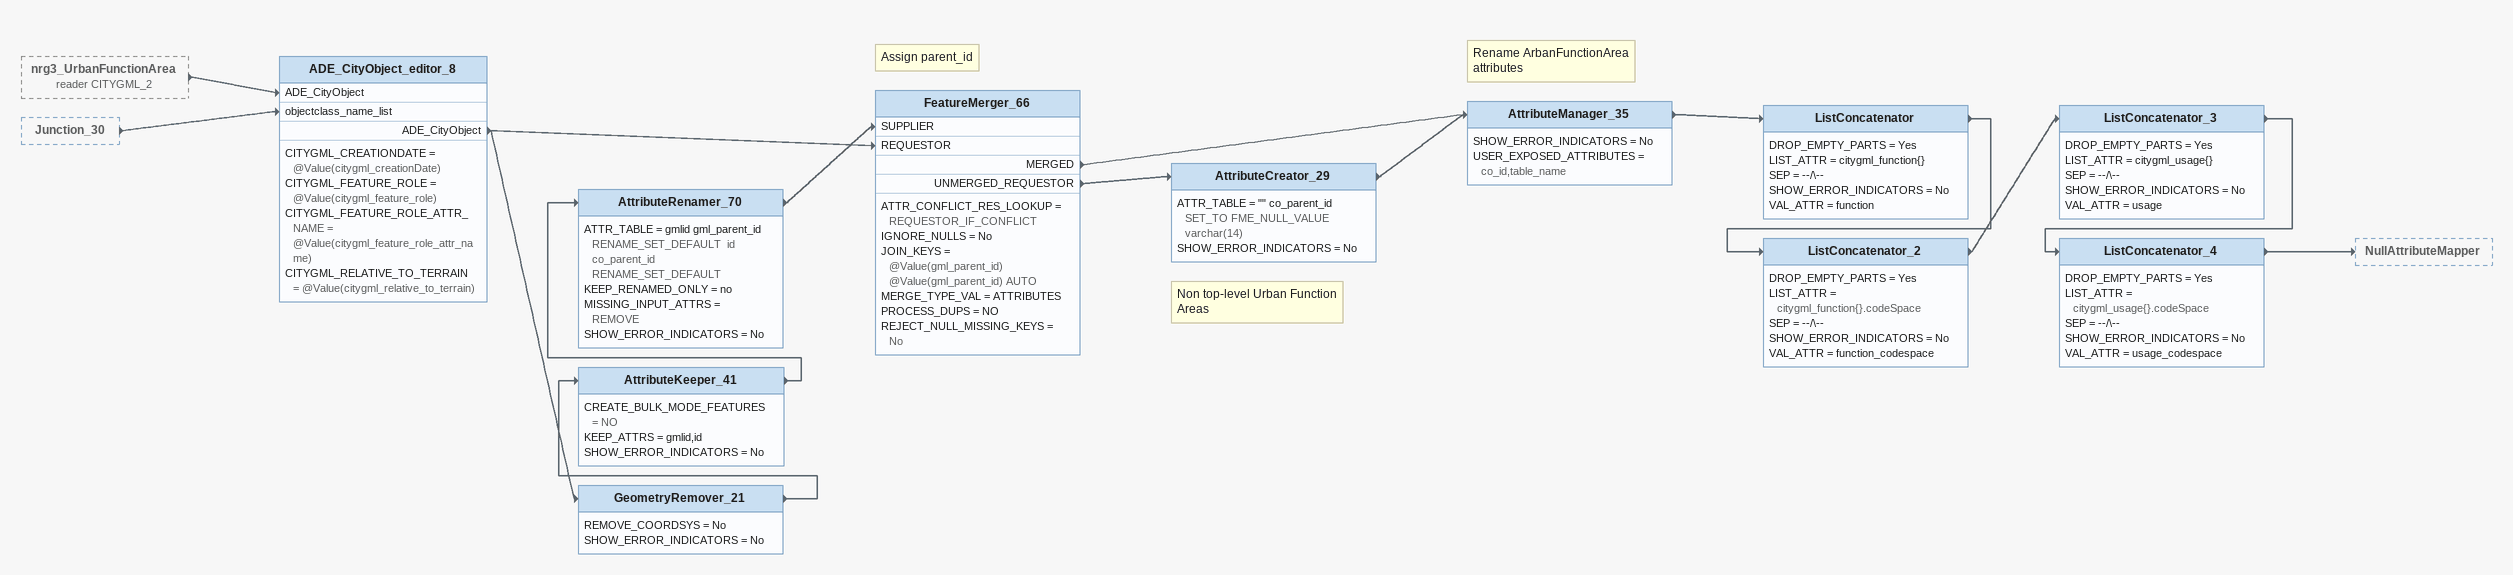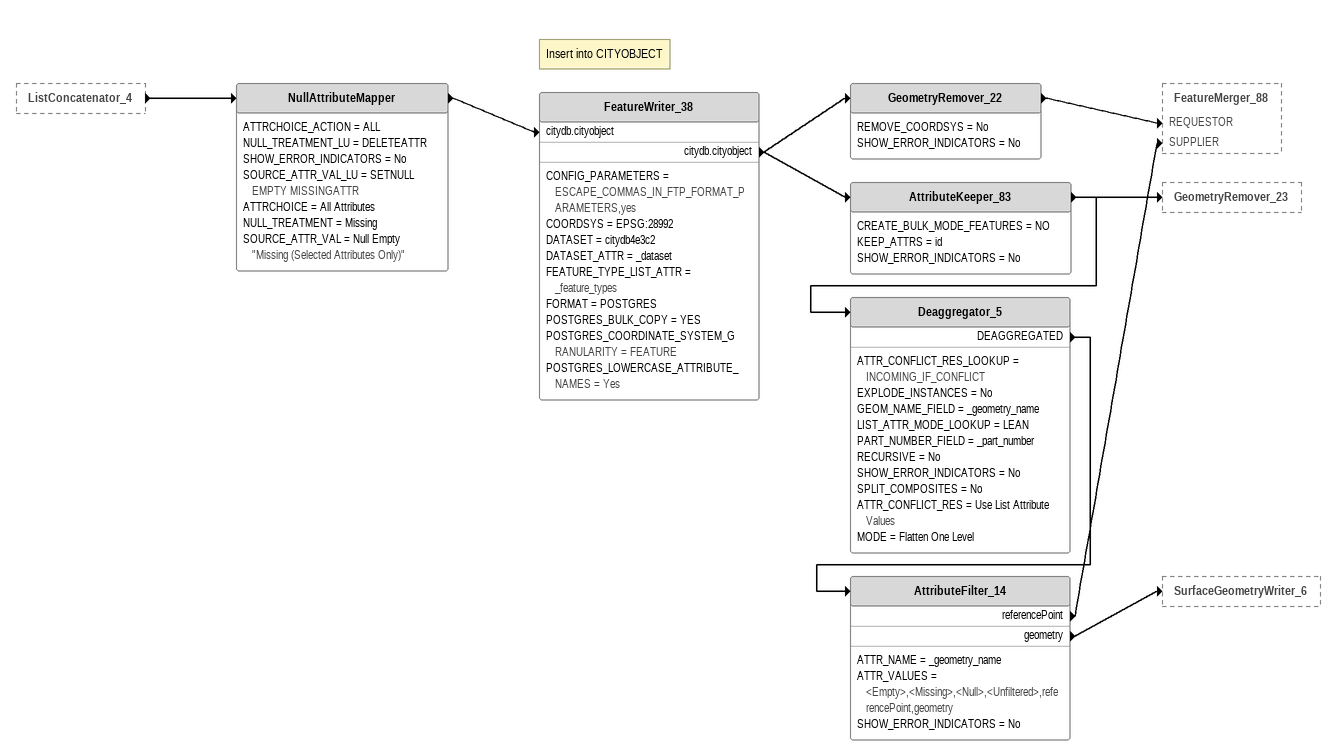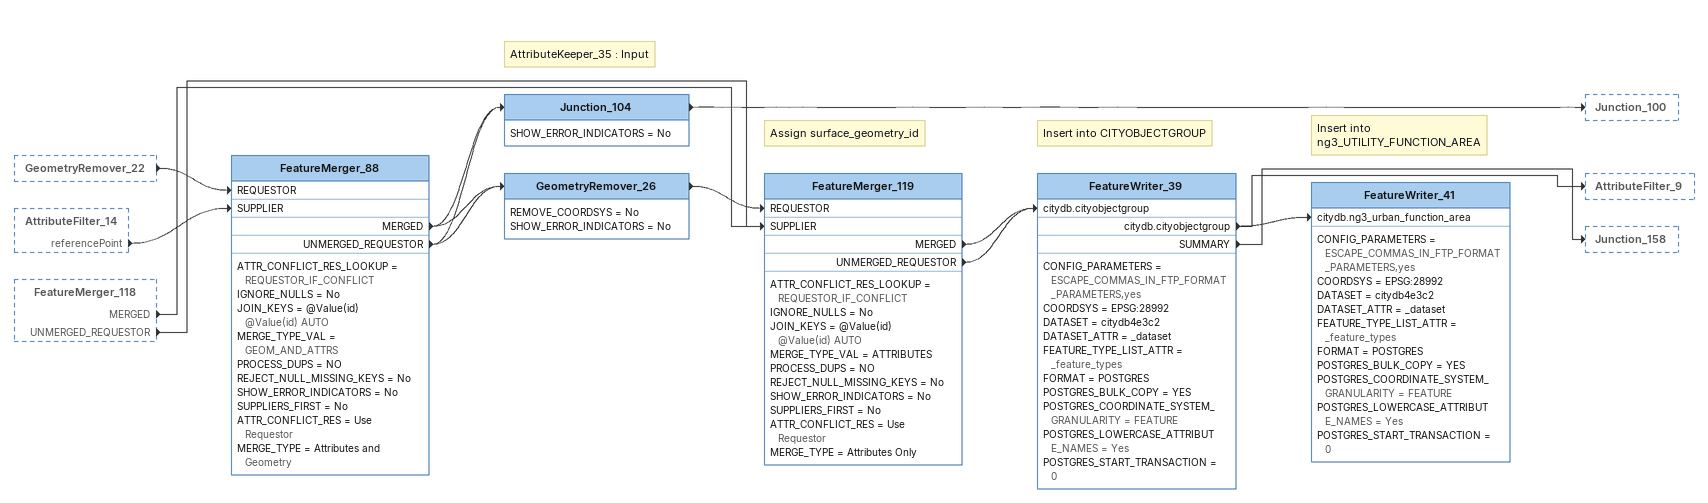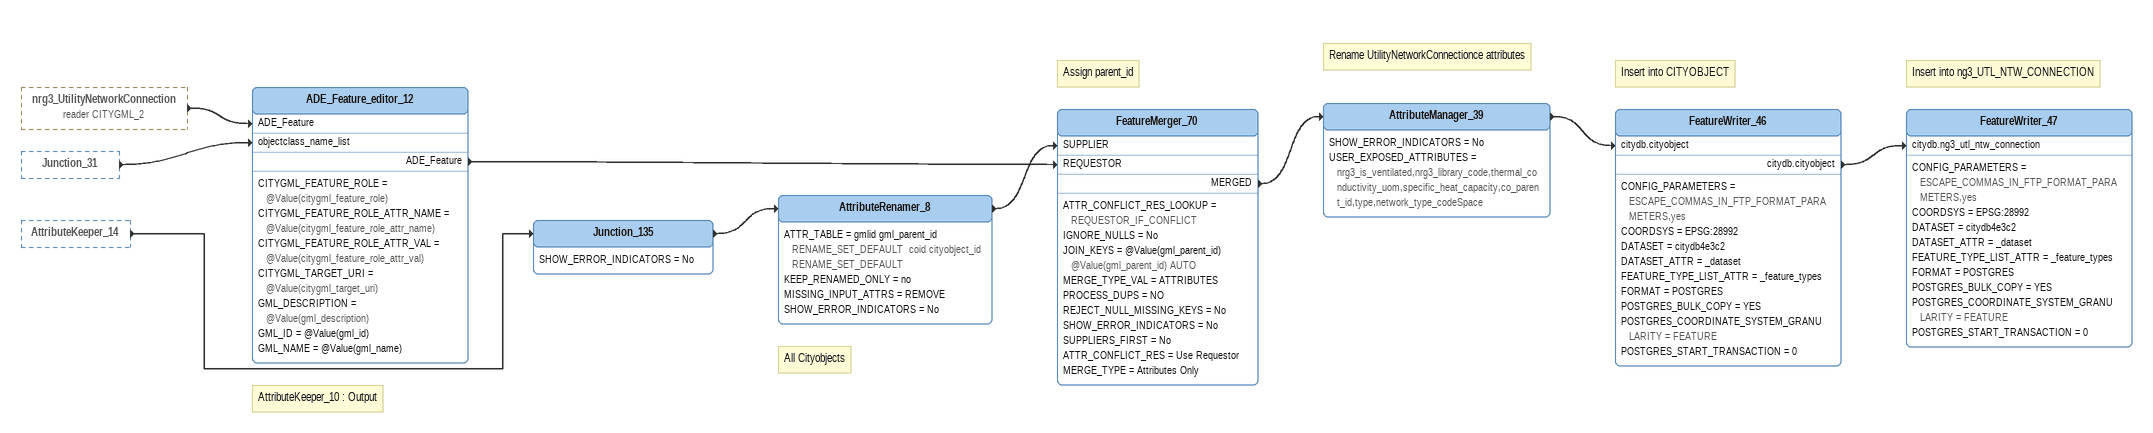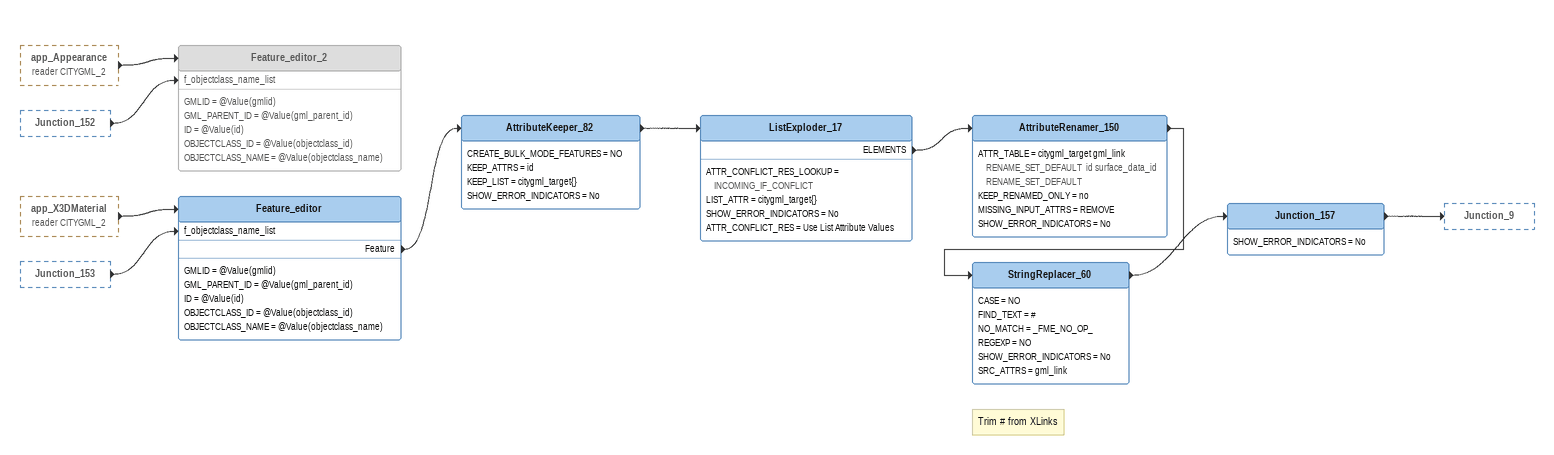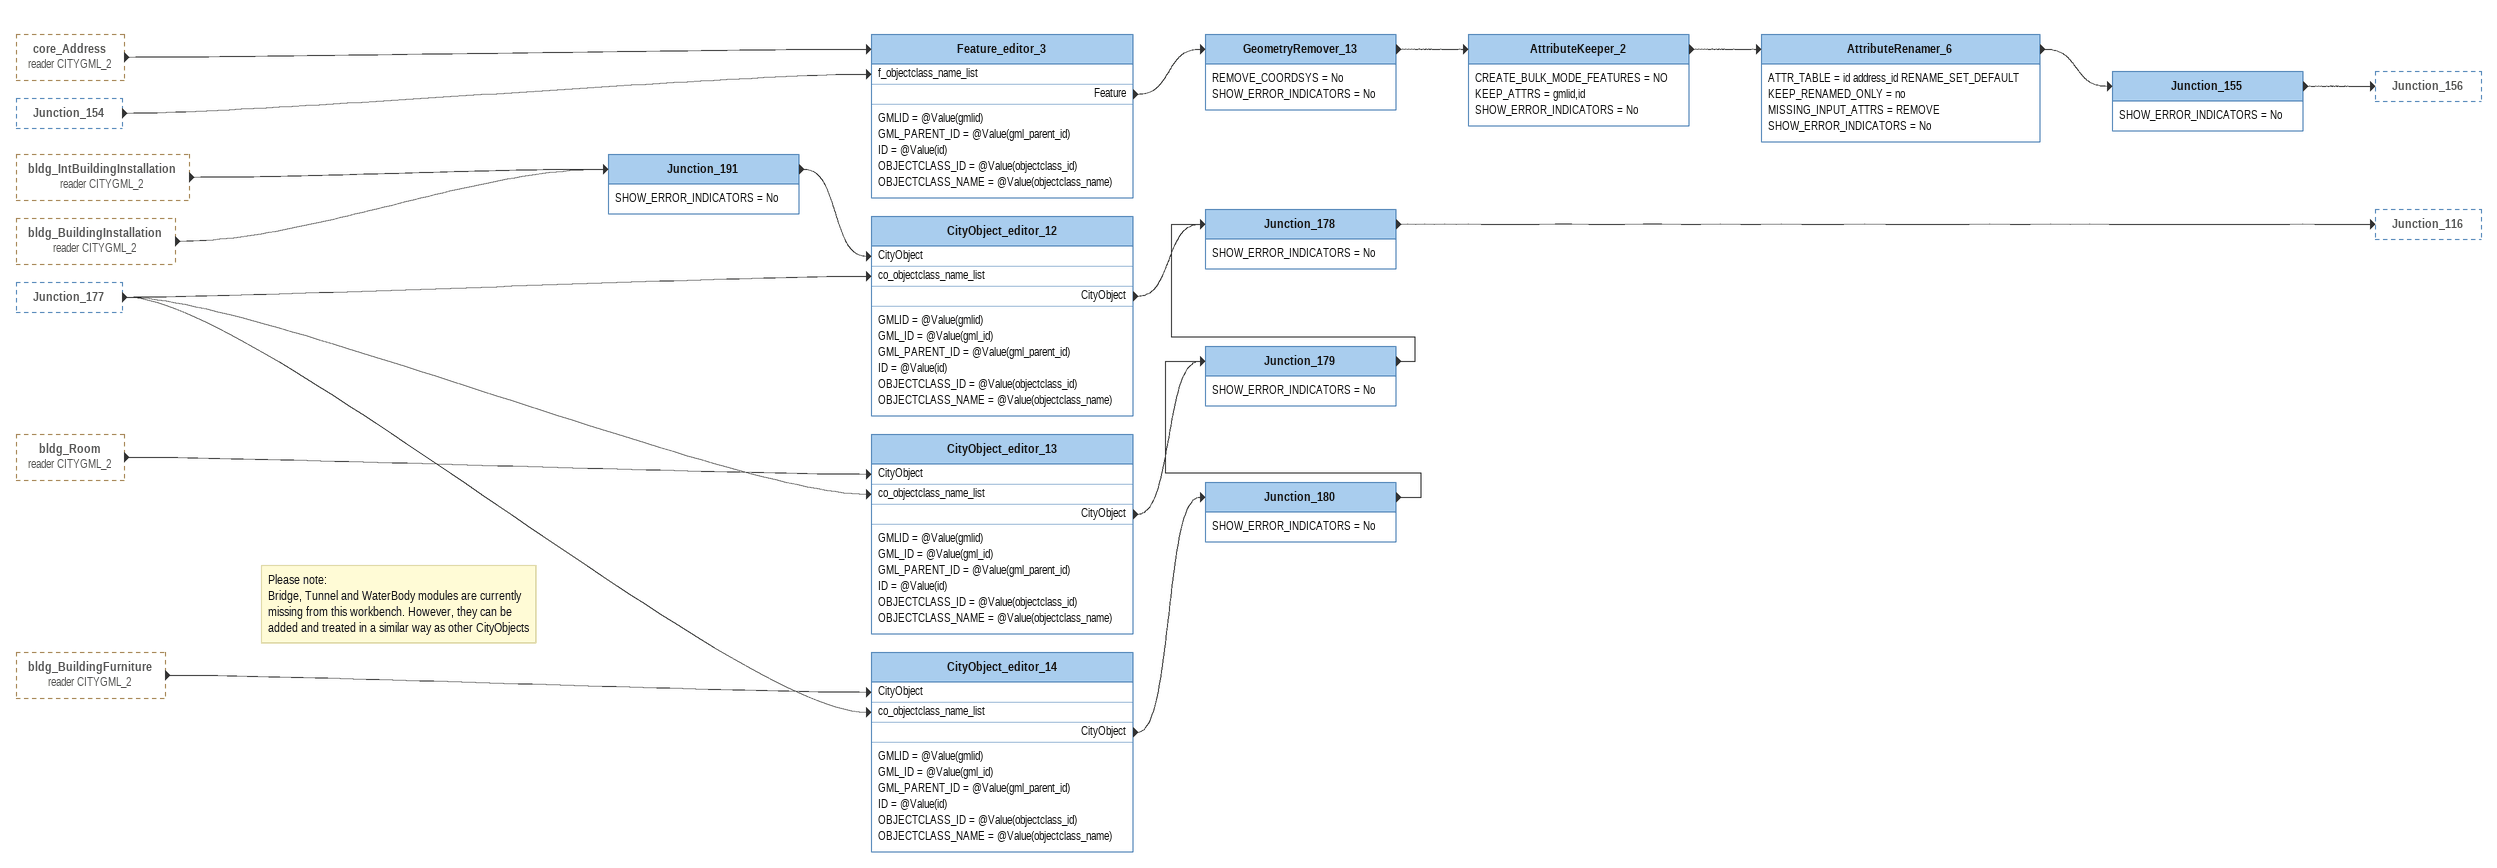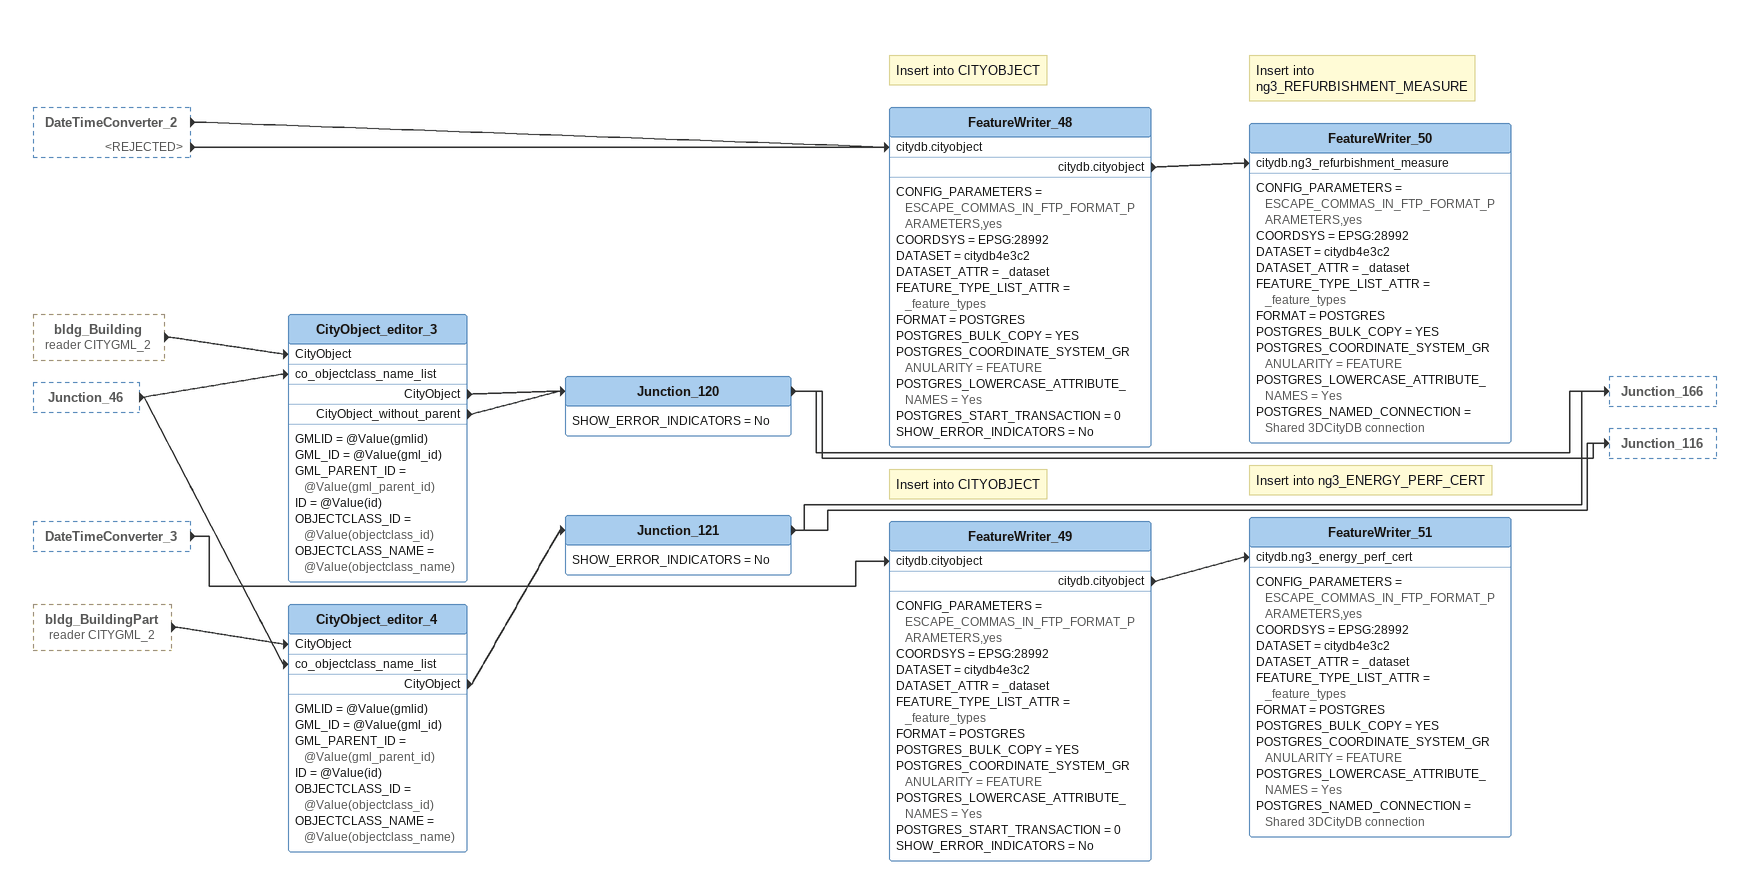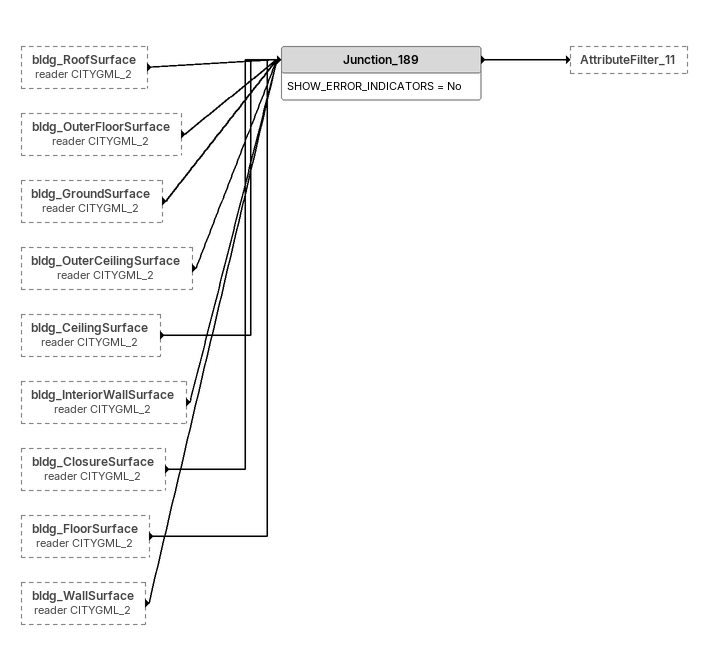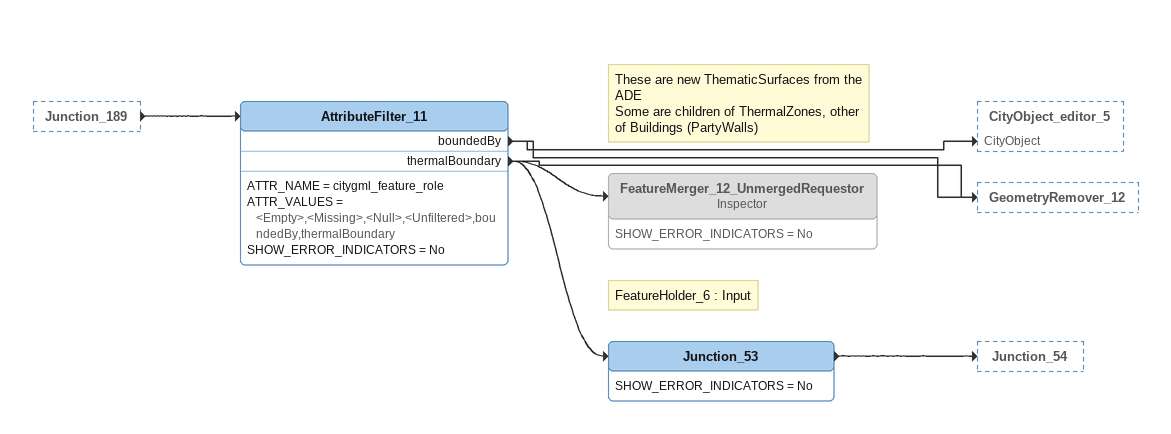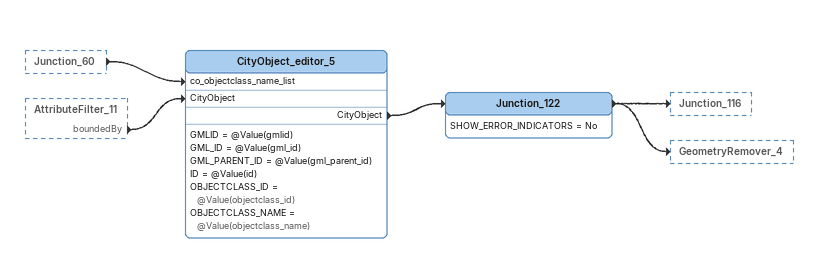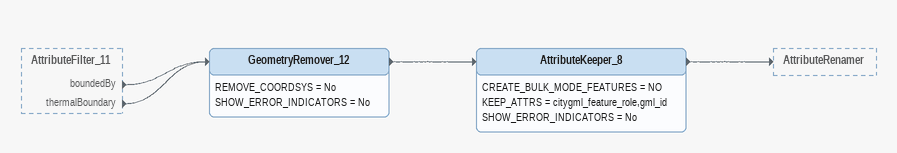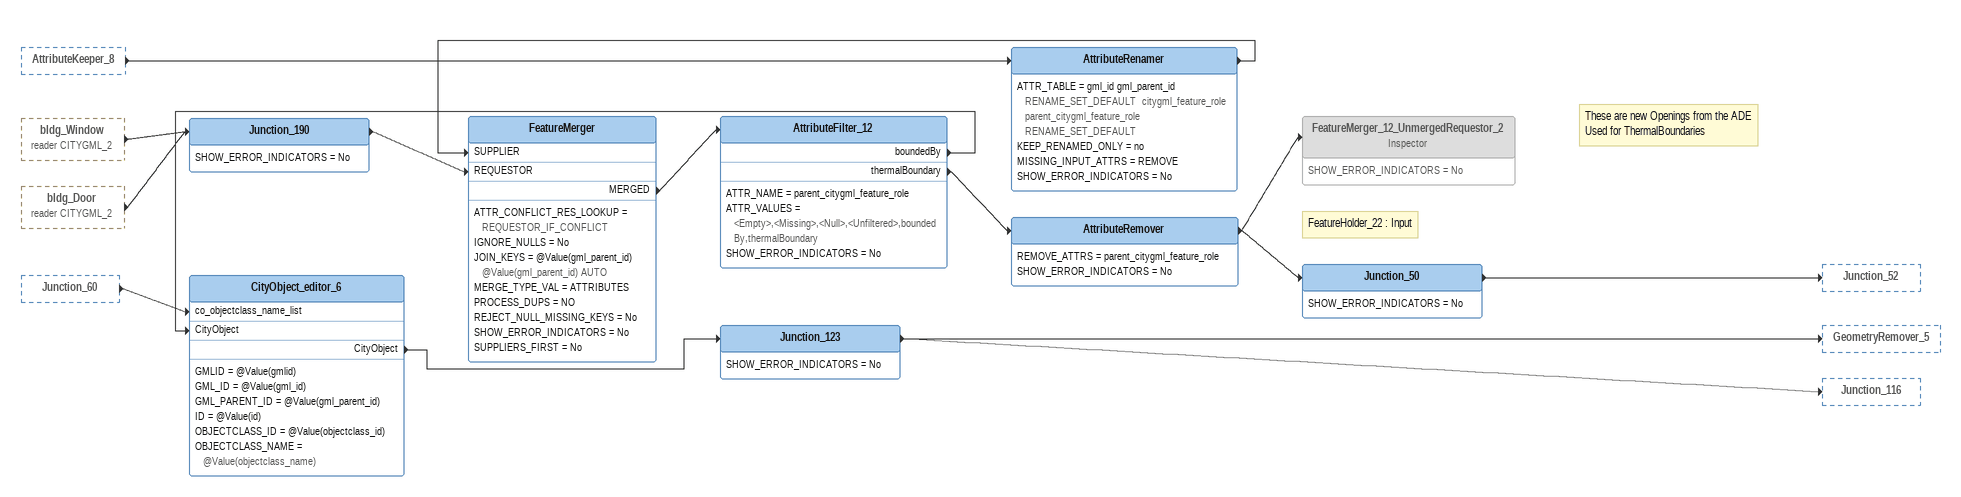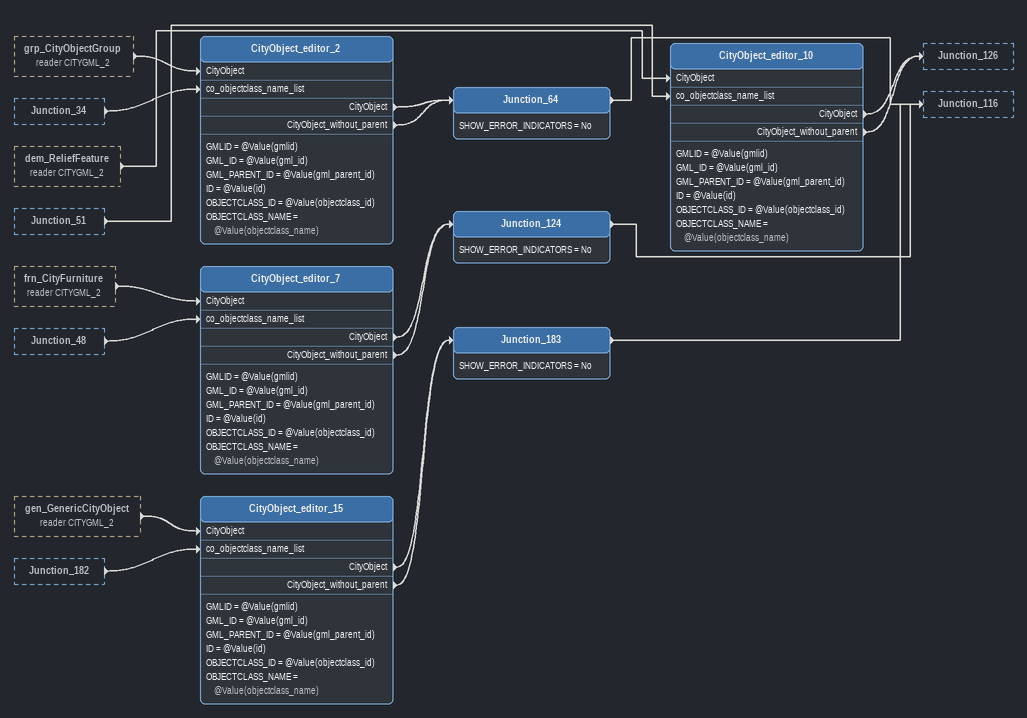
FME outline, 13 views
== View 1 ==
nrg3_UrbanFunctionArea (reader CITYGML_2) [outside]
    -> ADE_CityObject_editor_8 [ADE_CityObject]
Junction_30 [outside]
    -> ADE_CityObject_editor_8 [objectclass_name_list]
ADE_CityObject_editor_8
    CITYGML_CREATIONDATE = @Value(citygml_creationDate)
    CITYGML_FEATURE_ROLE = @Value(citygml_feature_role)
    CITYGML_FEATURE_ROLE_ATTR_NAME = @Value(citygml_feature_role_attr_name)
    CITYGML_RELATIVE_TO_TERRAIN = @Value(citygml_relative_to_terrain)
    ADE_CityObject -> FeatureMerger_66 [REQUESTOR]
    ADE_CityObject -> GeometryRemover_21
GeometryRemover_21
    REMOVE_COORDSYS = No
    SHOW_ERROR_INDICATORS = No
    -> AttributeKeeper_41
AttributeKeeper_41
    CREATE_BULK_MODE_FEATURES = NO
    KEEP_ATTRS = gmlid,id
    SHOW_ERROR_INDICATORS = No
    -> AttributeRenamer_70
AttributeRenamer_70
    ATTR_TABLE = gmlid gml_parent_id RENAME_SET_DEFAULT  id co_parent_id RENAME_SET_DEFAULT
    KEEP_RENAMED_ONLY = no
    MISSING_INPUT_ATTRS = REMOVE
    SHOW_ERROR_INDICATORS = No
    -> FeatureMerger_66 [SUPPLIER]
Note: Assign parent_id
FeatureMerger_66
    ATTR_CONFLICT_RES_LOOKUP = REQUESTOR_IF_CONFLICT
    IGNORE_NULLS = No
    JOIN_KEYS = @Value(gml_parent_id) @Value(gml_parent_id) AUTO
    MERGE_TYPE_VAL = ATTRIBUTES
    PROCESS_DUPS = NO
    REJECT_NULL_MISSING_KEYS = No
    MERGED -> AttributeManager_35
    UNMERGED_REQUESTOR -> AttributeCreator_29
Note: Non top-level Urban Function Areas
AttributeCreator_29
    ATTR_TABLE = "" co_parent_id SET_TO FME_NULL_VALUE varchar(14)
    SHOW_ERROR_INDICATORS = No
    -> AttributeManager_35
Note: Rename ArbanFunctionArea attributes
AttributeManager_35
    SHOW_ERROR_INDICATORS = No
    USER_EXPOSED_ATTRIBUTES = co_id,table_name
    -> ListConcatenator
ListConcatenator
    DROP_EMPTY_PARTS = Yes
    LIST_ATTR = citygml_function{}
    SEP = --/\--
    SHOW_ERROR_INDICATORS = No
    VAL_ATTR = function
    -> ListConcatenator_2
ListConcatenator_2
    DROP_EMPTY_PARTS = Yes
    LIST_ATTR = citygml_function{}.codeSpace
    SEP = --/\--
    SHOW_ERROR_INDICATORS = No
    VAL_ATTR = function_codespace
    -> ListConcatenator_3
ListConcatenator_3
    DROP_EMPTY_PARTS = Yes
    LIST_ATTR = citygml_usage{}
    SEP = --/\--
    SHOW_ERROR_INDICATORS = No
    VAL_ATTR = usage
    -> ListConcatenator_4
ListConcatenator_4
    DROP_EMPTY_PARTS = Yes
    LIST_ATTR = citygml_usage{}.codeSpace
    SEP = --/\--
    SHOW_ERROR_INDICATORS = No
    VAL_ATTR = usage_codespace
    -> NullAttributeMapper

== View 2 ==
ListConcatenator_4 [outside]
    -> NullAttributeMapper
NullAttributeMapper
    ATTRCHOICE_ACTION = ALL
    NULL_TREATMENT_LU = DELETEATTR
    SHOW_ERROR_INDICATORS = No
    SOURCE_ATTR_VAL_LU = SETNULL EMPTY MISSINGATTR
    ATTRCHOICE = All Attributes
    NULL_TREATMENT = Missing
    SOURCE_ATTR_VAL = Null Empty "Missing (Selected Attributes Only)"
    -> FeatureWriter_38 [citydb.cityobject]
Note: Insert into CITYOBJECT
FeatureWriter_38
    CONFIG_PARAMETERS = ESCAPE_COMMAS_IN_FTP_FORMAT_PARAMETERS,yes
    COORDSYS = EPSG:28992
    DATASET = citydb4e3c2
    DATASET_ATTR = _dataset
    FEATURE_TYPE_LIST_ATTR = _feature_types
    FORMAT = POSTGRES
    POSTGRES_BULK_COPY = YES
    POSTGRES_COORDINATE_SYSTEM_GRANULARITY = FEATURE
    POSTGRES_LOWERCASE_ATTRIBUTE_NAMES = Yes
    citydb.cityobject -> GeometryRemover_22
    citydb.cityobject -> AttributeKeeper_83
GeometryRemover_22
    REMOVE_COORDSYS = No
    SHOW_ERROR_INDICATORS = No
    -> FeatureMerger_88 [REQUESTOR]
AttributeKeeper_83
    CREATE_BULK_MODE_FEATURES = NO
    KEEP_ATTRS = id
    SHOW_ERROR_INDICATORS = No
    -> Deaggregator_5
    -> GeometryRemover_23
Deaggregator_5
    ATTR_CONFLICT_RES_LOOKUP = INCOMING_IF_CONFLICT
    EXPLODE_INSTANCES = No
    GEOM_NAME_FIELD = _geometry_name
    LIST_ATTR_MODE_LOOKUP = LEAN
    PART_NUMBER_FIELD = _part_number
    RECURSIVE = No
    SHOW_ERROR_INDICATORS = No
    SPLIT_COMPOSITES = No
    ATTR_CONFLICT_RES = Use List Attribute Values
    MODE = Flatten One Level
    DEAGGREGATED -> AttributeFilter_14
AttributeFilter_14
    ATTR_NAME = _geometry_name
    ATTR_VALUES = <Empty>,<Missing>,<Null>,<Unfiltered>,referencePoint,geometry
    SHOW_ERROR_INDICATORS = No
    referencePoint -> FeatureMerger_88 [SUPPLIER]
    geometry -> SurfaceGeometryWriter_6

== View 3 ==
GeometryRemover_22 [outside]
    -> FeatureMerger_88 [REQUESTOR]
AttributeFilter_14 [outside]
    referencePoint -> FeatureMerger_88 [SUPPLIER]
FeatureMerger_118 [outside]
    MERGED -> FeatureMerger_119 [SUPPLIER]
    UNMERGED_REQUESTOR -> FeatureMerger_119 [SUPPLIER]
FeatureMerger_88
    ATTR_CONFLICT_RES_LOOKUP = REQUESTOR_IF_CONFLICT
    IGNORE_NULLS = No
    JOIN_KEYS = @Value(id) @Value(id) AUTO
    MERGE_TYPE_VAL = GEOM_AND_ATTRS
    PROCESS_DUPS = NO
    REJECT_NULL_MISSING_KEYS = No
    SHOW_ERROR_INDICATORS = No
    SUPPLIERS_FIRST = No
    ATTR_CONFLICT_RES = Use Requestor
    MERGE_TYPE = Attributes and Geometry
    MERGED -> GeometryRemover_26
    MERGED -> Junction_104
    UNMERGED_REQUESTOR -> GeometryRemover_26
    UNMERGED_REQUESTOR -> Junction_104
Note: AttributeKeeper_35 : Input
Junction_104
    SHOW_ERROR_INDICATORS = No
    -> Junction_100
GeometryRemover_26
    REMOVE_COORDSYS = No
    SHOW_ERROR_INDICATORS = No
    -> FeatureMerger_119 [REQUESTOR]
Note: Assign surface_geometry_id
FeatureMerger_119
    ATTR_CONFLICT_RES_LOOKUP = REQUESTOR_IF_CONFLICT
    IGNORE_NULLS = No
    JOIN_KEYS = @Value(id) @Value(id) AUTO
    MERGE_TYPE_VAL = ATTRIBUTES
    PROCESS_DUPS = NO
    REJECT_NULL_MISSING_KEYS = No
    SHOW_ERROR_INDICATORS = No
    SUPPLIERS_FIRST = No
    ATTR_CONFLICT_RES = Use Requestor
    MERGE_TYPE = Attributes Only
    MERGED -> FeatureWriter_39 [citydb.cityobjectgroup]
    UNMERGED_REQUESTOR -> FeatureWriter_39 [citydb.cityobjectgroup]
Note: Insert into CITYOBJECTGROUP
FeatureWriter_39
    CONFIG_PARAMETERS = ESCAPE_COMMAS_IN_FTP_FORMAT_PARAMETERS,yes
    COORDSYS = EPSG:28992
    DATASET = citydb4e3c2
    DATASET_ATTR = _dataset
    FEATURE_TYPE_LIST_ATTR = _feature_types
    FORMAT = POSTGRES
    POSTGRES_BULK_COPY = YES
    POSTGRES_COORDINATE_SYSTEM_GRANULARITY = FEATURE
    POSTGRES_LOWERCASE_ATTRIBUTE_NAMES = Yes
    POSTGRES_START_TRANSACTION = 0
    citydb.cityobjectgroup -> FeatureWriter_41 [citydb.ng3_urban_function_area]
    citydb.cityobjectgroup -> AttributeFilter_9
    SUMMARY -> Junction_158
Note: Insert into ng3_UTILITY_FUNCTION_AREA
FeatureWriter_41
    CONFIG_PARAMETERS = ESCAPE_COMMAS_IN_FTP_FORMAT_PARAMETERS,yes
    COORDSYS = EPSG:28992
    DATASET = citydb4e3c2
    DATASET_ATTR = _dataset
    FEATURE_TYPE_LIST_ATTR = _feature_types
    FORMAT = POSTGRES
    POSTGRES_BULK_COPY = YES
    POSTGRES_COORDINATE_SYSTEM_GRANULARITY = FEATURE
    POSTGRES_LOWERCASE_ATTRIBUTE_NAMES = Yes
    POSTGRES_START_TRANSACTION = 0

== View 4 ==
nrg3_UtilityNetworkConnection (reader CITYGML_2) [outside]
    -> ADE_Feature_editor_12 [ADE_Feature]
Junction_31 [outside]
    -> ADE_Feature_editor_12 [objectclass_name_list]
AttributeKeeper_14 [outside]
    -> Junction_135
ADE_Feature_editor_12
    CITYGML_FEATURE_ROLE = @Value(citygml_feature_role)
    CITYGML_FEATURE_ROLE_ATTR_NAME = @Value(citygml_feature_role_attr_name)
    CITYGML_FEATURE_ROLE_ATTR_VAL = @Value(citygml_feature_role_attr_val)
    CITYGML_TARGET_URI = @Value(citygml_target_uri)
    GML_DESCRIPTION = @Value(gml_description)
    GML_ID = @Value(gml_id)
    GML_NAME = @Value(gml_name)
    ADE_Feature -> FeatureMerger_70 [REQUESTOR]
Note: AttributeKeeper_10 : Output
Junction_135
    SHOW_ERROR_INDICATORS = No
    -> AttributeRenamer_8
Note: All Cityobjects
AttributeRenamer_8
    ATTR_TABLE = gmlid gml_parent_id RENAME_SET_DEFAULT  coid cityobject_id RENAME_SET_DEFAULT
    KEEP_RENAMED_ONLY = no
    MISSING_INPUT_ATTRS = REMOVE
    SHOW_ERROR_INDICATORS = No
    -> FeatureMerger_70 [SUPPLIER]
Note: Assign parent_id
FeatureMerger_70
    ATTR_CONFLICT_RES_LOOKUP = REQUESTOR_IF_CONFLICT
    IGNORE_NULLS = No
    JOIN_KEYS = @Value(gml_parent_id) @Value(gml_parent_id) AUTO
    MERGE_TYPE_VAL = ATTRIBUTES
    PROCESS_DUPS = NO
    REJECT_NULL_MISSING_KEYS = No
    SHOW_ERROR_INDICATORS = No
    SUPPLIERS_FIRST = No
    ATTR_CONFLICT_RES = Use Requestor
    MERGE_TYPE = Attributes Only
    MERGED -> AttributeManager_39
Note: Rename UtilityNetworkConnectionce attributes
AttributeManager_39
    SHOW_ERROR_INDICATORS = No
    USER_EXPOSED_ATTRIBUTES = nrg3_is_ventilated,nrg3_library_code,thermal_conductivity_uom,specific_heat_capacity,co_parent_id,type,network_type_codeSpace
    -> FeatureWriter_46 [citydb.cityobject]
Note: Insert into CITYOBJECT
FeatureWriter_46
    CONFIG_PARAMETERS = ESCAPE_COMMAS_IN_FTP_FORMAT_PARAMETERS,yes
    COORDSYS = EPSG:28992
    DATASET = citydb4e3c2
    DATASET_ATTR = _dataset
    FEATURE_TYPE_LIST_ATTR = _feature_types
    FORMAT = POSTGRES
    POSTGRES_BULK_COPY = YES
    POSTGRES_COORDINATE_SYSTEM_GRANULARITY = FEATURE
    POSTGRES_START_TRANSACTION = 0
    citydb.cityobject -> FeatureWriter_47 [citydb.ng3_utl_ntw_connection]
Note: Insert into ng3_UTL_NTW_CONNECTION
FeatureWriter_47
    CONFIG_PARAMETERS = ESCAPE_COMMAS_IN_FTP_FORMAT_PARAMETERS,yes
    COORDSYS = EPSG:28992
    DATASET = citydb4e3c2
    DATASET_ATTR = _dataset
    FEATURE_TYPE_LIST_ATTR = _feature_types
    FORMAT = POSTGRES
    POSTGRES_BULK_COPY = YES
    POSTGRES_COORDINATE_SYSTEM_GRANULARITY = FEATURE
    POSTGRES_START_TRANSACTION = 0

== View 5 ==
app_Appearance (reader CITYGML_2) [outside]
    -> Feature_editor_2
Junction_152 [outside]
    -> Feature_editor_2 [f_objectclass_name_list]
app_X3DMaterial (reader CITYGML_2) [outside]
    -> Feature_editor
Junction_153 [outside]
    -> Feature_editor [f_objectclass_name_list]
Feature_editor_2 [off]
    GMLID = @Value(gmlid)
    GML_PARENT_ID = @Value(gml_parent_id)
    ID = @Value(id)
    OBJECTCLASS_ID = @Value(objectclass_id)
    OBJECTCLASS_NAME = @Value(objectclass_name)
Feature_editor
    GMLID = @Value(gmlid)
    GML_PARENT_ID = @Value(gml_parent_id)
    ID = @Value(id)
    OBJECTCLASS_ID = @Value(objectclass_id)
    OBJECTCLASS_NAME = @Value(objectclass_name)
    Feature -> AttributeKeeper_82
AttributeKeeper_82
    CREATE_BULK_MODE_FEATURES = NO
    KEEP_ATTRS = id
    KEEP_LIST = citygml_target{}
    SHOW_ERROR_INDICATORS = No
    -> ListExploder_17
ListExploder_17
    ATTR_CONFLICT_RES_LOOKUP = INCOMING_IF_CONFLICT
    LIST_ATTR = citygml_target{}
    SHOW_ERROR_INDICATORS = No
    ATTR_CONFLICT_RES = Use List Attribute Values
    ELEMENTS -> AttributeRenamer_150
AttributeRenamer_150
    ATTR_TABLE = citygml_target gml_link RENAME_SET_DEFAULT  id surface_data_id RENAME_SET_DEFAULT
    KEEP_RENAMED_ONLY = no
    MISSING_INPUT_ATTRS = REMOVE
    SHOW_ERROR_INDICATORS = No
    -> StringReplacer_60
Note: Trim # from XLinks
StringReplacer_60
    CASE = NO
    FIND_TEXT = #
    NO_MATCH = _FME_NO_OP_
    REGEXP = NO
    SHOW_ERROR_INDICATORS = No
    SRC_ATTRS = gml_link
    -> Junction_157
Junction_157
    SHOW_ERROR_INDICATORS = No
    -> Junction_9

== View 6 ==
core_Address (reader CITYGML_2) [outside]
    -> Feature_editor_3
Junction_154 [outside]
    -> Feature_editor_3 [f_objectclass_name_list]
bldg_IntBuildingInstallation (reader CITYGML_2) [outside]
    -> Junction_191
bldg_BuildingInstallation (reader CITYGML_2) [outside]
    -> Junction_191
Junction_177 [outside]
    -> CityObject_editor_12 [co_objectclass_name_list]
    -> CityObject_editor_13 [co_objectclass_name_list]
    -> CityObject_editor_14 [co_objectclass_name_list]
bldg_Room (reader CITYGML_2) [outside]
    -> CityObject_editor_13 [CityObject]
bldg_BuildingFurniture (reader CITYGML_2) [outside]
    -> CityObject_editor_14 [CityObject]
Feature_editor_3
    GMLID = @Value(gmlid)
    GML_PARENT_ID = @Value(gml_parent_id)
    ID = @Value(id)
    OBJECTCLASS_ID = @Value(objectclass_id)
    OBJECTCLASS_NAME = @Value(objectclass_name)
    Feature -> GeometryRemover_13
GeometryRemover_13
    REMOVE_COORDSYS = No
    SHOW_ERROR_INDICATORS = No
    -> AttributeKeeper_2
AttributeKeeper_2
    CREATE_BULK_MODE_FEATURES = NO
    KEEP_ATTRS = gmlid,id
    SHOW_ERROR_INDICATORS = No
    -> AttributeRenamer_6
AttributeRenamer_6
    ATTR_TABLE = id address_id RENAME_SET_DEFAULT
    KEEP_RENAMED_ONLY = no
    MISSING_INPUT_ATTRS = REMOVE
    SHOW_ERROR_INDICATORS = No
    -> Junction_155
Junction_155
    SHOW_ERROR_INDICATORS = No
    -> Junction_156
Junction_191
    SHOW_ERROR_INDICATORS = No
    -> CityObject_editor_12 [CityObject]
CityObject_editor_12
    GMLID = @Value(gmlid)
    GML_ID = @Value(gml_id)
    GML_PARENT_ID = @Value(gml_parent_id)
    ID = @Value(id)
    OBJECTCLASS_ID = @Value(objectclass_id)
    OBJECTCLASS_NAME = @Value(objectclass_name)
    CityObject -> Junction_178
CityObject_editor_13
    GMLID = @Value(gmlid)
    GML_ID = @Value(gml_id)
    GML_PARENT_ID = @Value(gml_parent_id)
    ID = @Value(id)
    OBJECTCLASS_ID = @Value(objectclass_id)
    OBJECTCLASS_NAME = @Value(objectclass_name)
    CityObject -> Junction_179
Note: Please note: / Bridge, Tunnel and WaterBody modules are currently missing from this workbench. However, they can be added and treated in a similar way as other CityObjects
CityObject_editor_14
    GMLID = @Value(gmlid)
    GML_ID = @Value(gml_id)
    GML_PARENT_ID = @Value(gml_parent_id)
    ID = @Value(id)
    OBJECTCLASS_ID = @Value(objectclass_id)
    OBJECTCLASS_NAME = @Value(objectclass_name)
    CityObject -> Junction_180
Junction_180
    SHOW_ERROR_INDICATORS = No
    -> Junction_179
Junction_179
    SHOW_ERROR_INDICATORS = No
    -> Junction_178
Junction_178
    SHOW_ERROR_INDICATORS = No
    -> Junction_116

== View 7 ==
DateTimeConverter_2 [outside]
    -> FeatureWriter_48 [citydb.cityobject]
    <REJECTED> -> FeatureWriter_48 [citydb.cityobject]
bldg_Building (reader CITYGML_2) [outside]
    -> CityObject_editor_3 [CityObject]
Junction_46 [outside]
    -> CityObject_editor_3 [co_objectclass_name_list]
    -> CityObject_editor_4 [co_objectclass_name_list]
DateTimeConverter_3 [outside]
    -> FeatureWriter_49 [citydb.cityobject]
bldg_BuildingPart (reader CITYGML_2) [outside]
    -> CityObject_editor_4 [CityObject]
CityObject_editor_3
    GMLID = @Value(gmlid)
    GML_ID = @Value(gml_id)
    GML_PARENT_ID = @Value(gml_parent_id)
    ID = @Value(id)
    OBJECTCLASS_ID = @Value(objectclass_id)
    OBJECTCLASS_NAME = @Value(objectclass_name)
    CityObject -> Junction_120
    CityObject_without_parent -> Junction_120
Junction_120
    SHOW_ERROR_INDICATORS = No
    -> Junction_166
    -> Junction_116
CityObject_editor_4
    GMLID = @Value(gmlid)
    GML_ID = @Value(gml_id)
    GML_PARENT_ID = @Value(gml_parent_id)
    ID = @Value(id)
    OBJECTCLASS_ID = @Value(objectclass_id)
    OBJECTCLASS_NAME = @Value(objectclass_name)
    CityObject -> Junction_121
Junction_121
    SHOW_ERROR_INDICATORS = No
    -> Junction_116
    -> Junction_166
Note: Insert into CITYOBJECT
FeatureWriter_48
    CONFIG_PARAMETERS = ESCAPE_COMMAS_IN_FTP_FORMAT_PARAMETERS,yes
    COORDSYS = EPSG:28992
    DATASET = citydb4e3c2
    DATASET_ATTR = _dataset
    FEATURE_TYPE_LIST_ATTR = _feature_types
    FORMAT = POSTGRES
    POSTGRES_BULK_COPY = YES
    POSTGRES_COORDINATE_SYSTEM_GRANULARITY = FEATURE
    POSTGRES_LOWERCASE_ATTRIBUTE_NAMES = Yes
    POSTGRES_START_TRANSACTION = 0
    SHOW_ERROR_INDICATORS = No
    citydb.cityobject -> FeatureWriter_50 [citydb.ng3_refurbishment_measure]
Note: Insert into ng3_REFURBISHMENT_MEASURE
FeatureWriter_50
    CONFIG_PARAMETERS = ESCAPE_COMMAS_IN_FTP_FORMAT_PARAMETERS,yes
    COORDSYS = EPSG:28992
    DATASET = citydb4e3c2
    DATASET_ATTR = _dataset
    FEATURE_TYPE_LIST_ATTR = _feature_types
    FORMAT = POSTGRES
    POSTGRES_BULK_COPY = YES
    POSTGRES_COORDINATE_SYSTEM_GRANULARITY = FEATURE
    POSTGRES_LOWERCASE_ATTRIBUTE_NAMES = Yes
    POSTGRES_NAMED_CONNECTION = Shared 3DCityDB connection
Note: Insert into CITYOBJECT
FeatureWriter_49
    CONFIG_PARAMETERS = ESCAPE_COMMAS_IN_FTP_FORMAT_PARAMETERS,yes
    COORDSYS = EPSG:28992
    DATASET = citydb4e3c2
    DATASET_ATTR = _dataset
    FEATURE_TYPE_LIST_ATTR = _feature_types
    FORMAT = POSTGRES
    POSTGRES_BULK_COPY = YES
    POSTGRES_COORDINATE_SYSTEM_GRANULARITY = FEATURE
    POSTGRES_LOWERCASE_ATTRIBUTE_NAMES = Yes
    POSTGRES_START_TRANSACTION = 0
    SHOW_ERROR_INDICATORS = No
    citydb.cityobject -> FeatureWriter_51 [citydb.ng3_energy_perf_cert]
Note: Insert into ng3_ENERGY_PERF_CERT
FeatureWriter_51
    CONFIG_PARAMETERS = ESCAPE_COMMAS_IN_FTP_FORMAT_PARAMETERS,yes
    COORDSYS = EPSG:28992
    DATASET = citydb4e3c2
    DATASET_ATTR = _dataset
    FEATURE_TYPE_LIST_ATTR = _feature_types
    FORMAT = POSTGRES
    POSTGRES_BULK_COPY = YES
    POSTGRES_COORDINATE_SYSTEM_GRANULARITY = FEATURE
    POSTGRES_LOWERCASE_ATTRIBUTE_NAMES = Yes
    POSTGRES_NAMED_CONNECTION = Shared 3DCityDB connection

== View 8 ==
bldg_RoofSurface (reader CITYGML_2) [outside]
    -> Junction_189
bldg_OuterFloorSurface (reader CITYGML_2) [outside]
    -> Junction_189
bldg_GroundSurface (reader CITYGML_2) [outside]
    -> Junction_189
bldg_OuterCeilingSurface (reader CITYGML_2) [outside]
    -> Junction_189
bldg_CeilingSurface (reader CITYGML_2) [outside]
    -> Junction_189
bldg_InteriorWallSurface (reader CITYGML_2) [outside]
    -> Junction_189
bldg_ClosureSurface (reader CITYGML_2) [outside]
    -> Junction_189
bldg_FloorSurface (reader CITYGML_2) [outside]
    -> Junction_189
bldg_WallSurface (reader CITYGML_2) [outside]
    -> Junction_189
Junction_189
    SHOW_ERROR_INDICATORS = No
    -> AttributeFilter_11

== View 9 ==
Junction_189 [outside]
    -> AttributeFilter_11
AttributeFilter_11
    ATTR_NAME = citygml_feature_role
    ATTR_VALUES = <Empty>,<Missing>,<Null>,<Unfiltered>,boundedBy,thermalBoundary
    SHOW_ERROR_INDICATORS = No
    boundedBy -> CityObject_editor_5 [CityObject]
    boundedBy -> GeometryRemover_12
    thermalBoundary -> Junction_53
    thermalBoundary -> GeometryRemover_12
    thermalBoundary -> FeatureMerger_12_UnmergedRequestor
Note: These are new ThematicSurfaces from the ADE / Some are children of ThermalZones, other of Buildings (PartyWalls)
FeatureMerger_12_UnmergedRequestor: Inspector [off]
    SHOW_ERROR_INDICATORS = No
Note: FeatureHolder_6 : Input
Junction_53
    SHOW_ERROR_INDICATORS = No
    -> Junction_54

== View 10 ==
Junction_60 [outside]
    -> CityObject_editor_5 [co_objectclass_name_list]
AttributeFilter_11 [outside]
    boundedBy -> CityObject_editor_5 [CityObject]
CityObject_editor_5
    GMLID = @Value(gmlid)
    GML_ID = @Value(gml_id)
    GML_PARENT_ID = @Value(gml_parent_id)
    ID = @Value(id)
    OBJECTCLASS_ID = @Value(objectclass_id)
    OBJECTCLASS_NAME = @Value(objectclass_name)
    CityObject -> Junction_122
Junction_122
    SHOW_ERROR_INDICATORS = No
    -> Junction_116
    -> GeometryRemover_4

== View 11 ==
AttributeFilter_11 [outside]
    boundedBy -> GeometryRemover_12
    thermalBoundary -> GeometryRemover_12
GeometryRemover_12
    REMOVE_COORDSYS = No
    SHOW_ERROR_INDICATORS = No
    -> AttributeKeeper_8
AttributeKeeper_8
    CREATE_BULK_MODE_FEATURES = NO
    KEEP_ATTRS = citygml_feature_role,gml_id
    SHOW_ERROR_INDICATORS = No
    -> AttributeRenamer

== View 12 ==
AttributeKeeper_8 [outside]
    -> AttributeRenamer
bldg_Window (reader CITYGML_2) [outside]
    -> Junction_190
bldg_Door (reader CITYGML_2) [outside]
    -> Junction_190
Junction_60 [outside]
    -> CityObject_editor_6 [co_objectclass_name_list]
AttributeRenamer
    ATTR_TABLE = gml_id gml_parent_id RENAME_SET_DEFAULT  citygml_feature_role parent_citygml_feature_role RENAME_SET_DEFAULT
    KEEP_RENAMED_ONLY = no
    MISSING_INPUT_ATTRS = REMOVE
    SHOW_ERROR_INDICATORS = No
    -> FeatureMerger [SUPPLIER]
Junction_190
    SHOW_ERROR_INDICATORS = No
    -> FeatureMerger [REQUESTOR]
FeatureMerger
    ATTR_CONFLICT_RES_LOOKUP = REQUESTOR_IF_CONFLICT
    IGNORE_NULLS = No
    JOIN_KEYS = @Value(gml_parent_id) @Value(gml_parent_id) AUTO
    MERGE_TYPE_VAL = ATTRIBUTES
    PROCESS_DUPS = NO
    REJECT_NULL_MISSING_KEYS = No
    SHOW_ERROR_INDICATORS = No
    SUPPLIERS_FIRST = No
    MERGED -> AttributeFilter_12
AttributeFilter_12
    ATTR_NAME = parent_citygml_feature_role
    ATTR_VALUES = <Empty>,<Missing>,<Null>,<Unfiltered>,boundedBy,thermalBoundary
    SHOW_ERROR_INDICATORS = No
    boundedBy -> CityObject_editor_6 [CityObject]
    thermalBoundary -> AttributeRemover
AttributeRemover
    REMOVE_ATTRS = parent_citygml_feature_role
    SHOW_ERROR_INDICATORS = No
    -> Junction_50
    -> FeatureMerger_12_UnmergedRequestor_2
Note: These are new Openings from the ADE / Used for ThermalBoundaries
FeatureMerger_12_UnmergedRequestor_2: Inspector [off]
    SHOW_ERROR_INDICATORS = No
Note: FeatureHolder_22 : Input
Junction_50
    SHOW_ERROR_INDICATORS = No
    -> Junction_52
CityObject_editor_6
    GMLID = @Value(gmlid)
    GML_ID = @Value(gml_id)
    GML_PARENT_ID = @Value(gml_parent_id)
    ID = @Value(id)
    OBJECTCLASS_ID = @Value(objectclass_id)
    OBJECTCLASS_NAME = @Value(objectclass_name)
    CityObject -> Junction_123
Junction_123
    SHOW_ERROR_INDICATORS = No
    -> GeometryRemover_5
    -> Junction_116

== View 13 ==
grp_CityObjectGroup (reader CITYGML_2) [outside]
    -> CityObject_editor_2 [CityObject]
Junction_34 [outside]
    -> CityObject_editor_2 [co_objectclass_name_list]
dem_ReliefFeature (reader CITYGML_2) [outside]
    -> CityObject_editor_10 [CityObject]
Junction_51 [outside]
    -> CityObject_editor_10 [co_objectclass_name_list]
frn_CityFurniture (reader CITYGML_2) [outside]
    -> CityObject_editor_7 [CityObject]
Junction_48 [outside]
    -> CityObject_editor_7 [co_objectclass_name_list]
gen_GenericCityObject (reader CITYGML_2) [outside]
    -> CityObject_editor_15 [CityObject]
Junction_182 [outside]
    -> CityObject_editor_15 [co_objectclass_name_list]
CityObject_editor_2
    GMLID = @Value(gmlid)
    GML_ID = @Value(gml_id)
    GML_PARENT_ID = @Value(gml_parent_id)
    ID = @Value(id)
    OBJECTCLASS_ID = @Value(objectclass_id)
    OBJECTCLASS_NAME = @Value(objectclass_name)
    CityObject -> Junction_64
    CityObject_without_parent -> Junction_64
Junction_64
    SHOW_ERROR_INDICATORS = No
    -> Junction_116
CityObject_editor_7
    GMLID = @Value(gmlid)
    GML_ID = @Value(gml_id)
    GML_PARENT_ID = @Value(gml_parent_id)
    ID = @Value(id)
    OBJECTCLASS_ID = @Value(objectclass_id)
    OBJECTCLASS_NAME = @Value(objectclass_name)
    CityObject -> Junction_124
    CityObject_without_parent -> Junction_124
Junction_124
    SHOW_ERROR_INDICATORS = No
    -> Junction_116
CityObject_editor_15
    GMLID = @Value(gmlid)
    GML_ID = @Value(gml_id)
    GML_PARENT_ID = @Value(gml_parent_id)
    ID = @Value(id)
    OBJECTCLASS_ID = @Value(objectclass_id)
    OBJECTCLASS_NAME = @Value(objectclass_name)
    CityObject -> Junction_183
    CityObject_without_parent -> Junction_183
Junction_183
    SHOW_ERROR_INDICATORS = No
    -> Junction_116
CityObject_editor_10
    GMLID = @Value(gmlid)
    GML_ID = @Value(gml_id)
    GML_PARENT_ID = @Value(gml_parent_id)
    ID = @Value(id)
    OBJECTCLASS_ID = @Value(objectclass_id)
    OBJECTCLASS_NAME = @Value(objectclass_name)
    CityObject -> Junction_126
    CityObject_without_parent -> Junction_126
